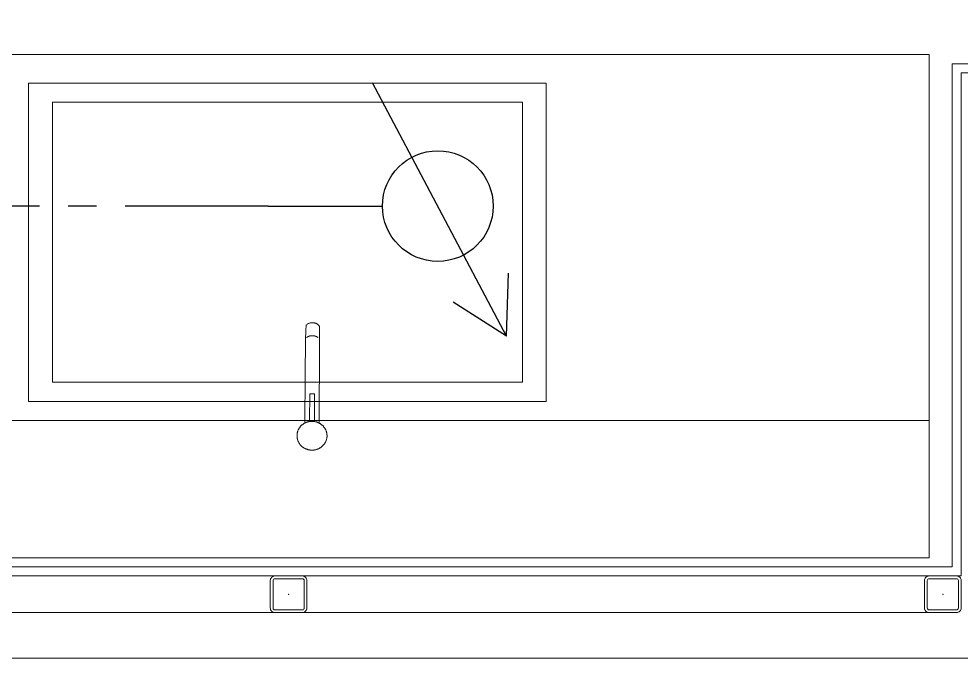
# Model space of a CAD drawing. Extents: x -1299 to 23780, y -3010 to 8106.
# Drawn here: x 14235.5 to 14338.5, y 2617.5 to 2689.9 of the extents above; entities that cross this region are included whole.
import ezdxf

# ---------------------------------------------------------------- set-up
doc = ezdxf.new("R2010")
doc.units = 0
doc.header["$LTSCALE"] = 25
doc.header["$MEASUREMENT"] = 0
doc.linetypes.add('PHANTOM2', pattern=[1.25, 0.625, -0.125, 0.125, -0.125, 0.125, -0.125])
doc.layers.get('0').update_dxf_attribs({"color": 9, "lineweight": 9})
for name, color, linetype, lineweight in [('05V', 9, 'Continuous', 9), ('06D', 9, 'Continuous', 9), ('10', 9, 'Continuous', 9), ('11', 9, 'Continuous', 9), ('35', 9, 'Continuous', 9), ('40B', 9, 'Continuous', 9), ('E-MESH TAVAN', 1, 'Continuous', 30), ('E-SES AYAR ANAHTARI', 7, 'Continuous', 30)]:
    doc.layers.add(name, color=color, linetype=linetype, lineweight=lineweight)

# ---------------------------------------------------------------- blocks, each defined once
blk = doc.blocks.new('Group-398-1')
at = {"lineweight": 0}
blk.add_line((384774.0706, 69367.7554), (384775.4706, 69367.7554), dxfattribs=at)
at = {"lineweight": 0, "flags": 128}
for points in [[(384774.0706, 69367.6054), (384774.0706, 69368.1554), (384775.4706, 69368.1554), (384775.4706, 69367.6054)], [(384774.4891, 69367.7763), (384774.4891, 69368.1243), (384775.0547, 69368.1243), (384775.0547, 69367.7763), (384774.4891, 69367.7763)], [(384774.4891, 69367.7763), (384774.4891, 69368.1243), (384775.0547, 69368.1243), (384775.0547, 69367.7763)], [(384774.5151, 69367.7973), (384774.5151, 69368.1033), (384775.0287, 69368.1033), (384775.0287, 69367.7973), (384774.5151, 69367.7973)], [(384774.5151, 69367.7973), (384774.5151, 69368.1033), (384775.0287, 69368.1033), (384775.0287, 69367.7973)]]:
    blk.add_lwpolyline(points, close=True, dxfattribs=at)
blk.add_lwpolyline([(384775.4706, 69367.6054), (384774.0706, 69367.6054), (384774.0706, 69368.1554), (384775.4706, 69368.1554)], close=True)
blk.add_lwpolyline([(384774.7424, 69367.7545), (384774.7422, 69367.7845), (384774.7474, 69367.7845), (384774.7476, 69367.7545)], dxfattribs=at)
at = {"lineweight": 0}
for points, knots in [([(384774.7528, 69367.7527), (384774.7524, 69367.8584), (384774.7503, 69367.8608), (384774.7466, 69367.8623), (384774.7424, 69367.8622), (384774.7388, 69367.8608), (384774.7367, 69367.8583), (384774.7367, 69367.8569), (384774.737, 69367.8048), (384774.7372, 69367.7527)], [0, 0, 0, 1, 2, 3, 4, 5, 6, 6, 7, 7, 7]), ([(384774.7509, 69367.846), (384774.7508, 69367.846), (384774.7509, 69367.846), (384774.7499, 69367.8469), (384774.7467, 69367.8481), (384774.7425, 69367.8481), (384774.7407, 69367.8474), (384774.7393, 69367.8468), (384774.7384, 69367.846)], [0, 0, 0, 1, 1, 2, 3, 4, 4, 5, 5, 5])]:
    blk.add_open_spline(points, degree=2, knots=knots, dxfattribs=at)
blk.add_open_spline([(384774.7451, 69367.723), (384774.7495, 69367.723), (384774.7571, 69367.7272), (384774.7614, 69367.7346), (384774.7614, 69367.743), (384774.757, 69367.7503), (384774.7494, 69367.7545), (384774.7406, 69367.7544), (384774.733, 69367.7502), (384774.7286, 69367.7429), (384774.7286, 69367.7344), (384774.7331, 69367.7271), (384774.7407, 69367.7229), (384774.7451, 69367.723)], degree=2, dxfattribs=at)
blk = doc.blocks.new('Prf-40x40')
for points in [[(1.5, -2), (-1.5, -2, -0.414214), (-2, -1.5), (-2, 1.5, -0.414214), (-1.5, 2), (1.5, 2, -0.414214), (2, 1.5), (2, -1.5, -0.414214)], [(1.5, -1.7), (-1.5, -1.7, -0.414214), (-1.7, -1.5), (-1.7, 1.5, -0.414214), (-1.5, 1.7), (1.5, 1.7, -0.414214), (1.7, 1.5), (1.7, -1.5, -0.414214)]]:
    blk.add_lwpolyline(points, format="xyb", close=True)
blk.add_point((0, 0))
blk = doc.blocks.new('p-2. kat planı')
at = {"layer": '06D'}
blk.add_lwpolyline([(14336.5, 2625), (14193.5, 2625)], dxfattribs=at)
at = {"layer": '11'}
for points in [[(14470.5, 2605), (14347.5, 2605), (14347.5, 2555), (14337.5, 2555), (14337.5, 2610), (14192.5, 2610), (14192.5, 2540), (14182.5, 2540), (14182.5, 2700), (14192.5, 2700), (14192.5, 2630), (14337.5, 2630), (14337.5, 2685), (14347.5, 2685), (14347.5, 2635), (14470.5, 2635)], [(14470.5, 2606), (14346.5, 2606), (14346.5, 2556), (14338.5, 2556), (14338.5, 2611), (14191.5, 2611), (14191.5, 2541), (14183.5, 2541), (14183.5, 2699), (14191.5, 2699), (14191.5, 2629), (14338.5, 2629), (14338.5, 2684), (14346.5, 2684), (14346.5, 2634), (14470.5, 2634)]]:
    blk.add_lwpolyline(points, dxfattribs=at)
at = {"layer": '40B'}
for points in [[(14187.5, 2620), (14480.5, 2620), (14480.5, 2825), (14187.5, 2825)], [(14187.5, 2620), (14480.5, 2620), (14480.5, 2430), (14187.5, 2430)]]:
    blk.add_lwpolyline(points, close=True, dxfattribs=at)
at = {"layer": '10', "xscale": -1, "rotation": 180}
for p in [(14265, 2627), (14336.5, 2627)]:
    blk.add_blockref('Prf-40x40', p, dxfattribs=at)
blk = doc.blocks.new('100_SES AYAR ANAHTARI')
at = {"layer": 'E-SES AYAR ANAHTARI', "color": 4}
for p, q in [((1.776, 3.255), (-1.686, 1.426)), ((1.776, 3.255), (0.915, 3.283)), ((1.776, 3.255), (1.312, 2.529)), ((0, 0), (0, 1.561))]:
    blk.add_line(p, q, dxfattribs=at)
blk.add_circle((0, 2.317), 0.756, dxfattribs=at)

msp = doc.modelspace()

# ---------------------------------------------------------------- linework, layer by layer
at = {"layer": '35'}
msp.add_lwpolyline([(14192.5, 2630), (14192.5, 2700), (14182.5, 2700), (14182.5, 2790), (14192.5, 2790), (14192.5, 2803), (14470.5, 2803), (14470.5, 2635), (14347.5, 2635), (14347.5, 2685), (14337.5, 2685), (14337.5, 2630)], close=True, dxfattribs=at)
at = {"layer": 'E-MESH TAVAN', "color": 3, "linetype": 'PHANTOM2'}
msp.add_line((14262.77, 2669.44), (14213.15, 2669.41), dxfattribs=at)

# ---------------------------------------------------------------- block references
msp.add_blockref('p-2. kat planı', (0, 0))
at = {"layer": '05V', "xscale": -100, "yscale": 100, "zscale": 100}
msp.add_blockref('Group-398-1', (38491742.06, -6934129.54), dxfattribs=at)
at = {"layer": 'E-SES AYAR ANAHTARI', "xscale": 8, "yscale": 8, "zscale": 8, "rotation": 269.9999999995309}
msp.add_blockref('100_SES AYAR ANAHTARI', (14262.77, 2669.44), dxfattribs=at)

doc.saveas('drawing.dxf')
